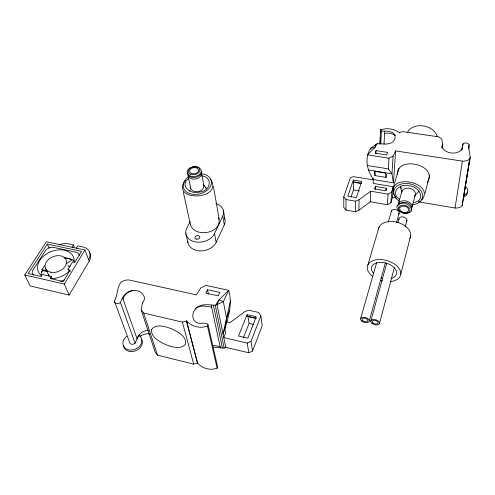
<?xml version="1.0" encoding="UTF-8"?>
<svg xmlns="http://www.w3.org/2000/svg" width="495" height="495" viewBox="0 0 495 495"><rect width="100%" height="100%" fill="white"/><g stroke="black" fill="none" stroke-linecap="round" stroke-linejoin="round"><path stroke-width="0.74" d="M373.632 179.945L353.424 176.604L350.305 177.946L343.765 196.886L343.759 207.43L345.974 210.084L355.379 211.761L358.863 210.288L370.322 201.799L387.399 204.757L390.939 202.647L392.467 197.369L393.191 186.726L373.323 183.416L373.15 178.107M345.974 210.084L346.017 199.547L343.765 196.886M351.073 196.954L353.461 189.851L353.331 180.093L361.672 181.479L356.338 197.61L347.855 196.144L353.331 180.093M355.379 211.761L355.558 201.205L359.098 199.726L370.724 191.2L388.055 194.139L391.65 192.011L393.191 186.726M358.863 210.288L359.098 199.726M461.792 150.282L462.992 143.872A3.366 2.184 5.5 0 1 466.315 143.043A3.366 2.184 5.5 0 1 469.074 144.763L468.988 149.793L470.25 157.206L469.563 159.031A8.366 5.507 5.7 0 1 462.417 161.141L395.635 150.907L393.457 182.847L373.478 179.555C366.962 170.509 364.079 157.62 370.965 147.986L377.221 143.674C383.192 143.748 392.077 145.945 394.985 138.773C396.532 130.556 386.57 131.225 381.404 131.033L380.519 130.371L380.797 129.529L386.911 128.663A17.783 11.775 1.2 0 1 394.076 129.851L399.564 132.524M370.91 149.471L370.965 147.986L374.783 147.708L377.221 143.674M370.322 201.799L370.724 191.2M386.255 174.382L386.081 177.414L374.981 175.601L375.173 171.06M375.915 153.642L376.045 150.61L387.523 152.386L386.719 154.966L375.21 153.178L376.045 150.61M375.253 189.461L375.383 186.429L386.329 188.261L386.193 190.538M379.869 144.076L380.519 130.371M380.141 143.228L380.395 137.901M380.649 132.573L380.797 129.529M380.779 143.971L381.404 131.033M384.021 144.125L384.683 131.515M393.457 182.847L391.953 173.838L388.346 168.888L388.99 158.214L393.11 156.117L395.635 150.907M387.399 204.757L388.055 194.139M393.11 156.117L391.953 173.838L368.503 170.045M390.939 202.647L391.65 192.011M230.59 300.354L223.028 334.026C227.743 320.209 232.867 304.957 228.777 290.355L205.802 285.374L200.747 288.016L196.521 294.902L129.084 279.978A9.065 6.85 -19.5 0 0 120.774 282.466C116.882 287.731 117.76 295.41 114.388 301.084L129.424 341.785A3.508 2.797 -22.7 0 0 131.423 344.173A3.508 2.797 -22.7 0 0 135.11 343.19L137.963 336.761L139.386 334.632A10.704 8.588 -21.3 0 1 148.395 330.276M442.227 148.135L442.747 144.125L441.763 138.903L438.762 136.868L402.8 131.62L399.496 132.474M51.084 278.691L51.387 276.544L42.366 274.496L41.116 276.47L28.252 273.537L47.353 244.066L81.526 251.38L74.881 262.338L72.629 261.843L67.902 269.608L70.253 271.297M229.544 310.161L226.58 318.236L224.947 329.435L225.658 332.999L223.759 337.571L247.209 343.097L251.027 341.296L260.865 315.89L258.681 312.444L248.422 310.161L244.344 311.949L230.101 322.66L226.425 321.818M462.299 148.401L462.992 143.872M418.857 201.867L455.054 208.03L462.417 161.141M463.623 196.657L469.563 159.031M468.462 148.543L469.074 144.763M260.865 315.89L262.214 325.797L252.574 351.023L248.824 352.805L225.745 347.292L224.185 348.158L215.313 305.464L219.037 299.883L228.777 290.355L223.363 301.61L215.313 305.464C207.776 304.431 197.431 303.07 193.681 311.869C191.98 315.414 192.66 320.234 196.243 322.338C199.689 324.497 203.649 322.109 207.213 323.848L208.079 324.881L217.627 366.993L217.119 368.231L212.219 369.289L210.171 369.227A19.342 16.248 -15.3 0 1 202.641 367.129L199.51 365.062L197.505 363.058L193.694 364.141L157.472 355.138L155.164 352.211L141.224 310.068L142.43 302.748C147.949 297.402 141.087 289.891 134.764 290.645C127.302 289.983 122.531 296.128 120.44 302.482A3.756 2.859 -20.9 0 1 116.48 303.515A3.756 2.859 -20.9 0 1 114.388 301.084M455.054 208.03A7.846 5.47 7 0 0 462.138 205.574L469.953 158.617M470.25 157.206L462.138 205.574M425.019 193.316L429.635 175.119M400.814 274.057L410.702 235.682M411.821 207.956L415.528 194.114C415.206 187.883 403.666 185.514 401.742 191.806M379.572 323.148L394.447 267.275M405.356 226.302L406.946 220.343M370.749 321.236L386.688 263.408M397.924 222.626L398.945 218.92M369.289 320.921L385.376 262.857M396.514 222.657L399.193 212.98M402.076 190.643L398.209 204.392C400.214 198.111 411.784 200.586 412.174 206.799M360.694 318.39L376.615 262.802M388.29 222.038L391.477 210.919M393.711 186.194L398.921 168.362M367.921 264.806L379.046 227.087M386.329 188.261L385.562 190.822L374.585 188.979L375.383 186.429M415.175 195.278L415.528 194.114M411.673 209.892C412.415 195.135 384.64 205.611 403.375 213.005M375.884 144.441L374.783 147.708L367.476 154.855L388.99 158.214M243.453 337.646L249.084 323.439L247.995 316.546L247.314 316.299L247.054 314.696L256.237 316.757L247.847 338.178L238.503 335.994L247.054 314.696M217.119 368.231L207.523 326.162L208.079 324.881M207.454 289.705L205.908 293.133L218.276 295.849L219.786 292.403L207.454 289.705L208.407 294.117M122.717 298.231L137.177 339.05L137.752 337.182L139.386 334.632M187.729 241.207A14.807 11.014 -11.7 0 0 199.918 250.903A14.807 11.014 -11.7 0 0 216.16 242.321L224.297 224.879A14.516 10.612 -10.7 0 0 224.47 217.979M41.153 275.727A18.81 13.415 -22.5 0 1 41.698 272.021L42.415 270.493L42.05 269.707L44.705 265.543M216.16 242.321L214.527 233.578L222.793 216.092A14.702 10.63 -10.6 0 0 215.87 203.556M442.747 144.125L442.041 145.53C442.889 154.063 458.5 155.783 462.311 148.55L462.293 147.027M190.173 221.463L186.788 228.146A14.998 11.039 -11.7 0 0 195.265 241.888A14.998 11.039 -11.7 0 0 214.527 233.578M89.211 261.168L84.905 249.975L46.375 241.77L24.75 274.997L30.164 285.974L69.151 295.057L89.211 261.168A13.947 9.937 -20.9 0 0 89.298 252.073M69.151 295.057L64.331 284.056L84.905 249.975M76.304 248.267L77.795 245.842L82.665 246.875A13.978 9.943 -20.8 0 1 88.605 259.59M71.985 247.345L73.483 244.926L68.65 243.899A13.94 9.795 -21.4 0 0 59.06 244.815M73.365 247.717L74.114 246.504L73.483 244.926M51.387 276.544L50.15 278.53L63.255 281.513L70.172 270.109L67.902 269.608M41.351 272.33L42.589 270.381M189.554 191.144L190.352 190.043M397.417 205.914C404.755 196.317 421.189 214.286 404 213.172M419.123 190.946L414.377 196.274M427.433 182.228C438.601 165.052 397.108 154.935 397.275 174.556M421.814 200.06C435.891 182.104 386.341 172.334 394.039 194.597M185.47 180.279C169.698 202.071 223.381 200.494 210.882 179.506M138.971 335.468L140.048 336.216A9.776 7.79 -22.7 0 1 137.895 347.713A9.776 7.79 -22.7 0 1 124.604 347.688A9.776 7.79 -22.7 0 1 126.862 336.185M140.122 336.495C142.739 334.199 146.495 333.42 149.886 333.939M140.116 336.476L141.273 335.567M188.651 176.863L186.85 178.274A15.24 10.605 -10.8 0 0 183.156 185.173C182.946 188.366 185.019 191.256 187.754 192.728A13.792 9.603 -10.8 0 0 196.837 194.38C200.908 193.966 204.905 192.394 207.95 189.622A15.227 10.587 -10.9 0 0 211.483 182.618C211.569 179.438 209.422 176.647 206.681 175.23A13.773 9.572 -10.8 0 0 201.372 173.696M188.787 178.608C178.646 185.687 191.212 195.042 199.454 192.041C210.047 191.584 213.982 177.167 201.49 175.849M70.352 266.013L69.09 266.854L67.933 265.147M66.8 263.427L72.456 259.689L74.219 260.976M418.677 201.873L420.063 201.255M141.224 310.068L143.655 313.063L182.395 322.096L186.504 320.952L188.632 323.006L191.973 325.122A20.784 16.681 -14.1 0 0 200.042 327.232L202.238 327.282L207.523 326.162M413.764 202.486C427.235 200.079 418.467 185.774 408.851 185.854C400.226 182.958 389.522 192.481 399.459 199.219M213.617 347.168L224.185 348.158M412.7 204.676C416.017 204.324 419.37 202.888 421.363 200.116A15.722 10.742 13.5 0 0 422.136 192.982C420.707 189.344 417.483 186.757 414.006 185.179A14.244 9.739 13.5 0 0 403.976 183.527C400.467 183.911 396.829 185.365 394.831 188.422A15.741 10.748 13.4 0 0 394.329 195.537L396.575 199.04L399.205 201.279M211.637 307.135L206.137 306.331A11.602 9.355 -14.6 0 0 195.494 308.354M220.083 346.525L214.923 345.702A10.853 9.127 -15.7 0 0 212.899 345.405M367.142 165.491L388.346 168.888M353.306 181.807L361.628 183.2M353.572 182.278L361.115 183.54M353.461 189.851L359.438 190.866M392.467 197.369L396.235 198.012M346.017 199.547L355.558 201.205M64.511 257.895L71.973 259.522M42.05 269.707L46.425 270.691M247.314 316.299L256.466 318.359M247.995 316.546L255.717 318.285M42.415 270.493L47.508 271.637M249.084 323.439L253.595 324.466M24.75 274.997L64.331 284.056M205.747 187.883L206.632 188.787M394.515 195.438L395.486 196.583M206.613 188.657L203.383 184.561C206.31 191.435 192.901 194.634 190.668 188.273L188.051 175.688C190.402 181.486 201.867 179.518 201.508 173.064L203.903 185.674M400.511 186.126L401.216 188.515M45.49 268.278L49.092 276.167A11.026 7.864 -22.5 0 1 48.665 274.137M47.353 244.066L49.147 248.174M218.53 217.664C223.69 232.842 195.117 238.701 190.482 224.835L183.292 192.072M120.44 302.482L135.11 343.19M143.655 313.063L157.472 355.138M142.43 302.748L142.715 303.621M182.395 322.096L193.694 364.141M185.891 233.943L187.883 242.643M400.641 187.327L401.723 192.326M211.26 305.378L220.411 348.053M213.345 305.025L222.348 347.719M225.745 347.292L217.014 304.66L219.037 299.883L223.363 301.61L226.58 318.236M213.407 186.405L219.229 219.353M222.793 216.092L224.297 224.879M223.443 210.493L224.922 219.297M247.209 343.097L248.824 352.805M251.027 341.296L252.574 351.023M374.981 175.601L374.455 171.27L385.692 173.089L386.081 177.414M190.383 224.006L190.482 224.835M201.49 171.19C202.078 178.417 187.76 180.143 187.289 172.65M190.618 187.06L190.668 188.273M64.102 257.79A18.81 13.415 -22.5 0 1 71.534 259.572M64.418 279.867A6.522 4.678 -22.7 0 1 60.464 281.321M79.188 255.5A6.355 4.511 -21 0 0 75.871 252.184L53.627 247.407A6.33 4.405 -21.8 0 0 45.373 250.798L32.979 269.998A6.497 4.56 -23.4 0 0 33.493 275.171M41.747 275.826A19.039 13.445 -22.2 0 1 50.509 251.837A19.039 13.445 -22.2 0 1 74.033 262.319M69.3 271.099A19.039 13.445 -22.2 0 1 51.517 278.58M407.564 132.363A15.475 11.447 11.5 0 1 423.244 125.909A15.475 11.447 11.5 0 1 437.221 136.694M123.026 299.104A11.441 8.78 -19.7 0 1 132.951 290.355M141.756 339.403A9.752 7.784 -22.8 0 1 135.042 350.992A9.752 7.784 -22.8 0 1 123.453 345.498M384.584 133.409A9.863 6.522 1.2 0 1 395.369 135.655M441.732 147.894A10.265 6.726 4.9 0 1 442.623 145.084M462.144 147.986A10.265 6.726 4.9 0 1 462.2 149.168M464.96 186.052A8.817 6.051 6.7 0 1 464.23 195.308M467.459 192.153A8.799 6.045 6.8 0 1 463.951 197.01M391.291 211.594A4.028 2.673 14.6 0 1 396.458 209.855A4.028 2.673 14.6 0 1 398.555 214.236M399.026 219.638A4.078 2.679 14.1 0 1 403.697 217.045A4.078 2.679 14.1 0 1 406.284 221.587M373.756 273.531A12.895 7.809 15.6 0 1 376.72 262.864A12.895 7.809 15.6 0 1 394.317 267.838A12.895 7.809 15.6 0 1 391.149 278.456M382.796 278.394A12.895 7.809 15.6 0 1 380.865 277.844M378.428 229.08A16.508 10.636 14.8 0 1 397.968 222.478A16.508 10.636 14.8 0 1 409.872 238.349M372.815 276.569A17.195 10.414 15.6 0 1 373.385 260.5A17.195 10.414 15.6 0 1 398.487 267.622A17.195 10.414 15.6 0 1 390.351 281.544M382.567 280.937A17.195 10.414 15.6 0 1 380.42 280.362M151.526 329.627C150.895 337.336 159.675 341.661 165.559 344.576C171.586 346.717 180.842 350.076 185.619 344.087C186.751 336.266 177.55 331.761 171.672 328.841C165.664 326.719 155.981 323.204 151.526 329.627M399.725 207.714C398.716 212.058 406.265 214.162 408.61 210.876C409.681 206.52 402.045 204.373 399.725 207.714M201.385 171.474C199.949 177.631 187.648 178.707 187.085 171.678C188.601 165.602 200.71 164.526 201.385 171.474M198.594 170.602C197.678 174.512 189.851 175.236 189.505 170.744C190.451 166.858 198.204 166.141 198.594 170.602M186.504 320.952L197.505 363.058L186.504 320.952M50.799 272.231A11.162 7.883 -22.2 0 0 66.559 261.707A11.162 7.883 -22.2 0 0 50.088 258.211A11.162 7.883 -22.2 0 0 50.799 272.231M190.643 174.29A5.841 3.991 -10.8 0 0 199.801 170.546A5.841 3.991 -10.8 0 0 191.701 167.242A5.841 3.991 -10.8 0 0 190.643 174.29M196.521 239.165A2.45 1.819 -12.1 0 0 199.794 236.858A2.45 1.819 -12.1 0 0 195.865 236.084A2.45 1.819 -12.1 0 0 196.521 239.165M399.743 211.371A6.002 4.01 13.9 0 0 409.767 211.328A6.002 4.01 13.9 0 0 403.023 205.128A6.002 4.01 13.9 0 0 399.743 211.371M361.734 321.088A4.511 2.5 16.9 0 0 369.109 321.552A4.511 2.5 16.9 0 0 363.881 317.246A4.511 2.5 16.9 0 0 361.734 321.088M362.792 320.717A3.007 1.671 16.9 0 0 367.705 321.02A3.007 1.671 16.9 0 0 364.215 318.155A3.007 1.671 16.9 0 0 362.792 320.717M373.007 322.938A3.026 1.677 16.4 0 0 377.976 323.254A3.026 1.677 16.4 0 0 374.492 320.376A3.026 1.677 16.4 0 0 373.007 322.938M371.931 323.303A4.542 2.512 16.4 0 0 379.38 323.779A4.542 2.512 16.4 0 0 374.171 319.467A4.542 2.512 16.4 0 0 371.931 323.303"/></g></svg>
